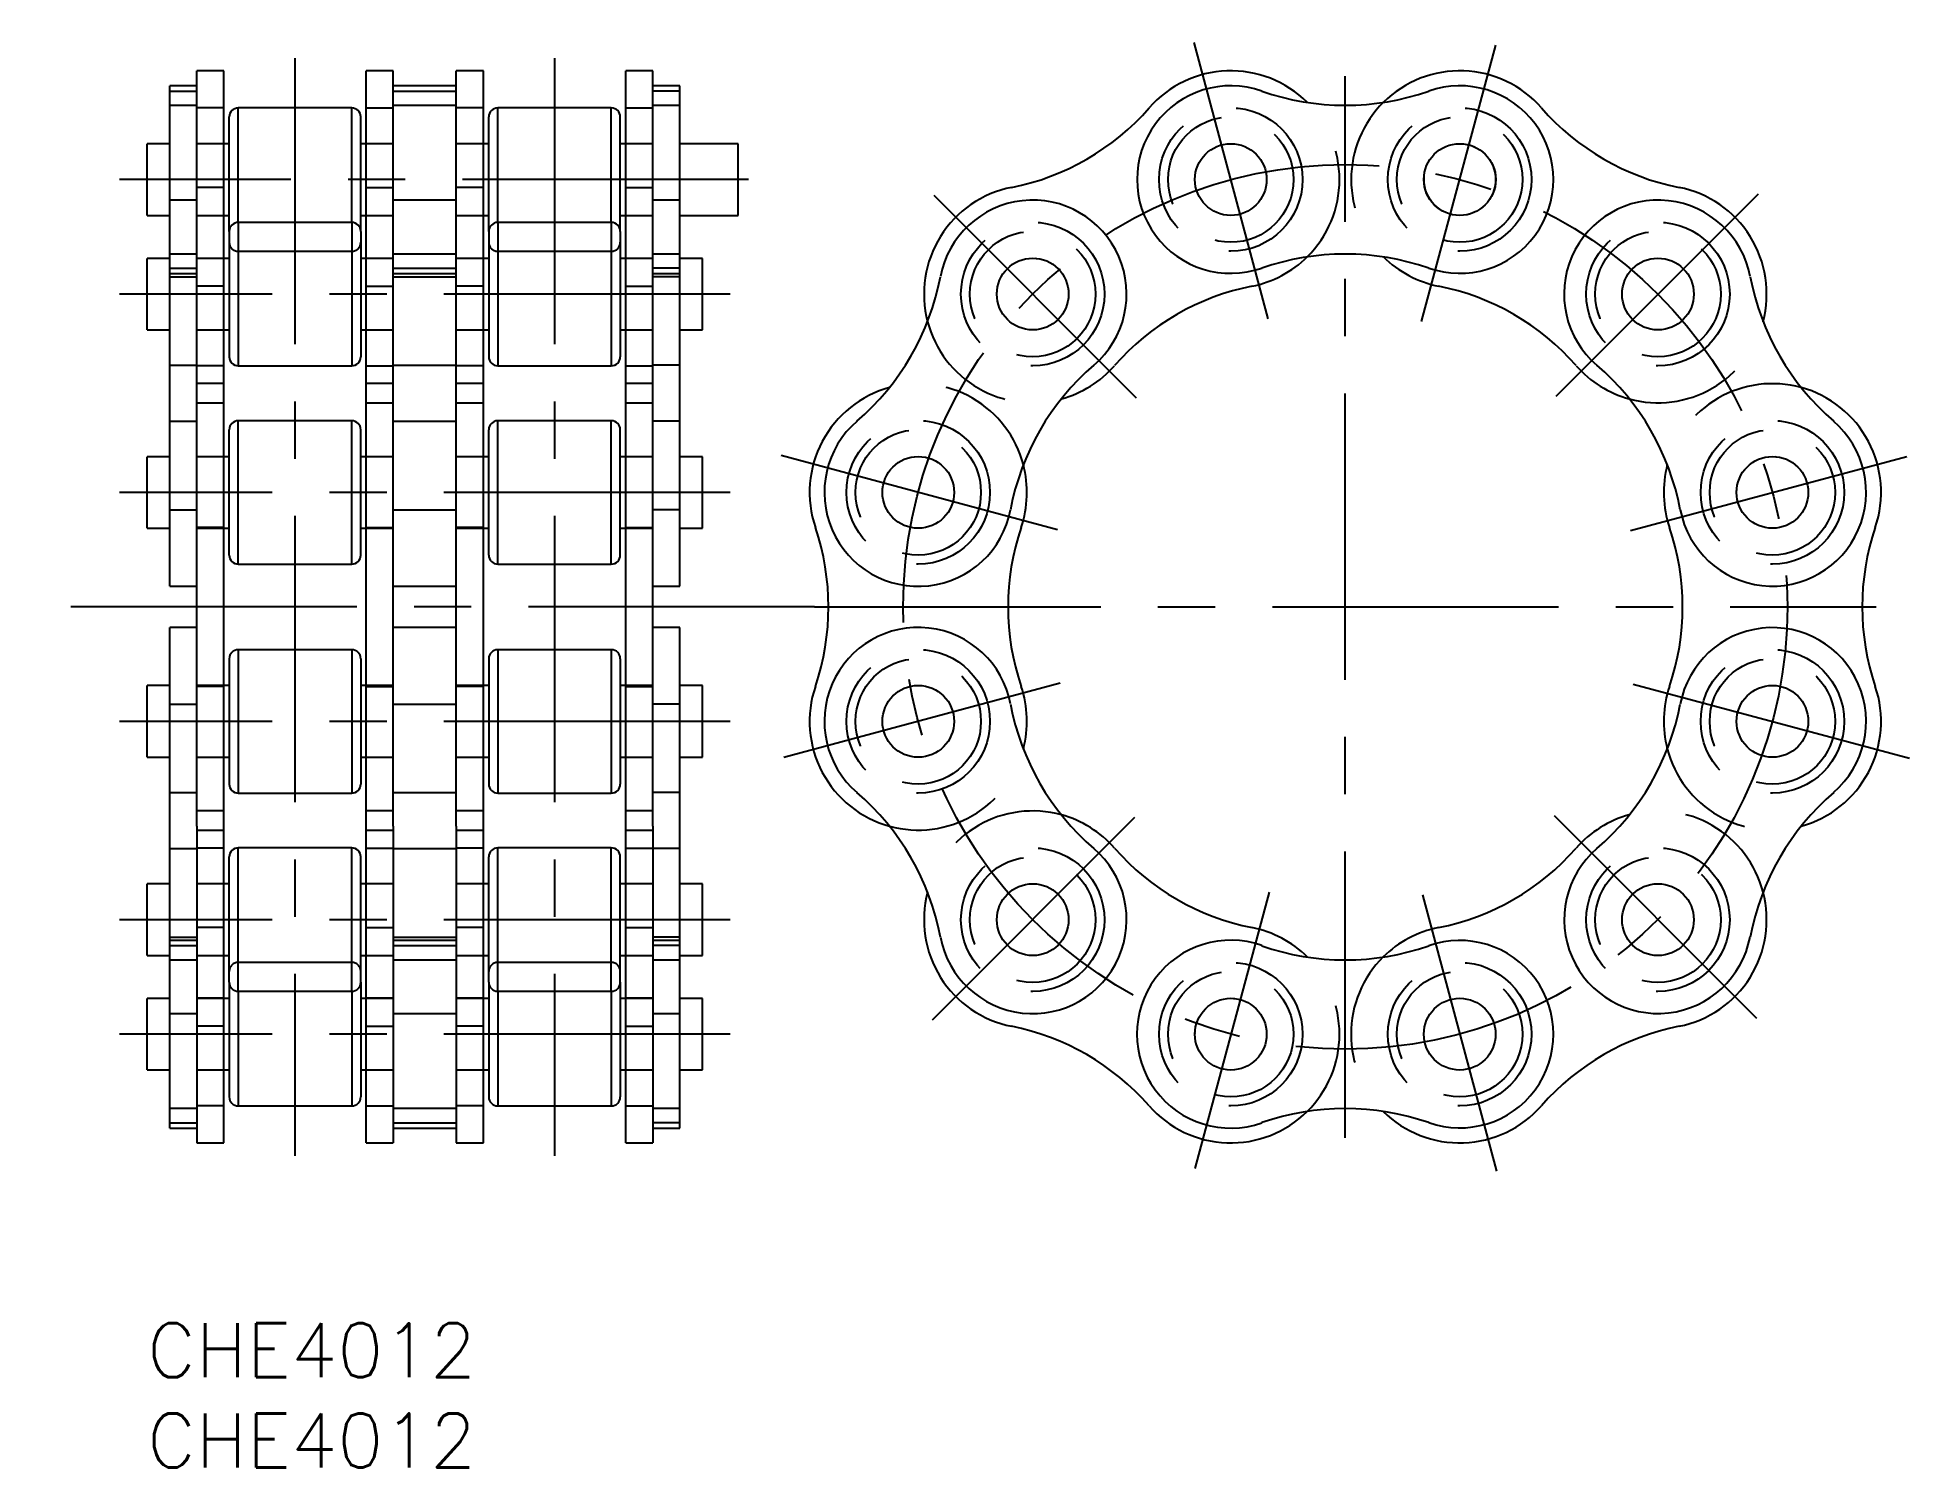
# Model space of a CAD drawing. Extents: x -6 to 98, y -8 to 71.
import ezdxf

# ---------------------------------------------------------------- set-up
doc = ezdxf.new("R2010")
doc.units = 0
doc.header["$LTSCALE"] = 0.5
doc.linetypes.add('CENTER', pattern=[50.8, 31.75, -6.35, 6.35, -6.35])
doc.linetypes.add('DASHED', pattern=[19.05, 12.7, -6.35])
for name, color, linetype in [('MSM_CENTER', 1, 'CENTER'), ('MSM_CONTINUOUS', 7, 'CONTINUOUS'), ('MSM_DASHED', 4, 'DASHED'), ('MSM_PART_NUMBER', 7, 'CONTINUOUS')]:
    doc.layers.add(name, color=color, linetype=linetype)
doc.styles.get("Standard").update_dxf_attribs({"font": 'txt.shx', "height": 3, "bigfont": 'bigfont.shx'})

msp = doc.modelspace()

# ---------------------------------------------------------------- linework, layer by layer
at = {"layer": 'MSM_CENTER'}
for p, q in [((62.2, 55.7), (58.05, 71.16)), ((70.71, 55.55), (74.94, 71.31)), ((8.2, 70.17), (8.2, 9.29)), ((22.6, 70.17), (22.6, 9.29)), ((66.47, 10.29), (66.47, 69.17)), ((33.37, 63.43), (-1.54, 63.43)), ((54.89, 51.31), (43.36, 62.85)), ((78.17, 51.42), (89.48, 62.73)), ((32.34, 57.08), (-1.54, 57.08)), ((50.5, 44.01), (35.05, 48.15)), ((82.3, 43.97), (98.05, 48.19)), ((32.34, 46.08), (-1.54, 46.08)), ((37.03, 39.73), (-6.08, 39.73)), ((37.03, 39.73), (95.92, 39.73)), ((50.65, 35.49), (34.9, 31.27)), ((82.45, 35.45), (97.9, 31.31)), ((32.34, 33.38), (-1.54, 33.38)), ((78.06, 28.15), (89.59, 16.61)), ((54.78, 28.04), (43.47, 16.72)), ((62.24, 23.91), (58.01, 8.15)), ((70.75, 23.76), (74.9, 8.3)), ((32.34, 22.38), (-1.54, 22.38)), ((32.34, 16.03), (-1.54, 16.03))]:
    msp.add_line(p, q, dxfattribs=at)
msp.add_circle((66.47, 39.73), 24.53, dxfattribs=at)
at = {"layer": 'MSM_CONTINUOUS'}
for p, q in [((4.25, 69.46), (2.75, 69.46)), ((2.75, 55.55), (2.75, 69.46)), ((4.25, 52.11), (4.25, 69.46)), ((13.65, 69.46), (12.15, 69.46)), ((12.15, 52.11), (12.15, 69.46)), ((13.65, 55.55), (13.65, 69.46)), ((18.65, 69.46), (17.15, 69.46)), ((17.15, 55.55), (17.15, 69.46)), ((18.65, 52.11), (18.65, 69.46)), ((28.05, 69.46), (26.55, 69.46)), ((26.55, 52.11), (26.55, 69.46)), ((28.05, 55.55), (28.05, 69.46)), ((2.75, 68.63), (1.25, 68.63)), ((1.25, 62.28), (1.25, 68.63)), ((17.15, 68.63), (13.65, 68.63)), ((29.55, 68.63), (28.05, 68.63)), ((29.55, 62.28), (29.55, 68.63)), ((4.25, 67.4), (2.75, 67.4)), ((4.55, 60.55), (4.55, 66.9)), ((5.05, 61.05), (5.05, 67.4)), ((11.35, 67.4), (5.05, 67.4)), ((11.35, 61.05), (11.35, 67.4)), ((11.85, 60.55), (11.85, 66.9)), ((12.15, 67.4), (13.65, 67.4)), ((18.65, 67.4), (17.15, 67.4)), ((18.95, 60.55), (18.95, 66.9)), ((19.45, 61.05), (19.45, 67.4)), ((25.75, 67.4), (19.45, 67.4)), ((25.75, 61.05), (25.75, 67.4)), ((26.25, 60.55), (26.25, 66.9)), ((26.55, 67.4), (28.05, 67.4)), ((0, 61.44), (0, 65.41)), ((1.25, 65.41), (0, 65.41)), ((4.55, 65.41), (4.25, 65.41)), ((12.15, 65.41), (11.85, 65.41)), ((18.95, 65.41), (18.65, 65.41)), ((26.55, 65.41), (26.25, 65.41)), ((32.78, 65.41), (29.55, 65.41)), ((32.78, 61.44), (32.78, 65.41)), ((4.25, 62.99), (2.75, 62.99)), ((12.15, 62.99), (13.65, 62.99)), ((18.65, 62.99), (17.15, 62.99)), ((26.55, 62.99), (28.05, 62.99)), ((0, 61.44), (1.25, 61.44)), ((2.75, 62.28), (1.25, 62.28)), ((1.25, 40.87), (1.25, 62.28)), ((4.25, 61.44), (4.55, 61.44)), ((11.85, 61.44), (12.15, 61.44)), ((17.15, 62.28), (13.65, 62.28)), ((18.65, 61.44), (18.95, 61.44)), ((26.25, 61.44), (26.55, 61.44)), ((29.55, 62.28), (28.05, 62.28)), ((29.55, 40.87), (29.55, 62.28)), ((29.55, 61.44), (32.78, 61.44)), ((4.55, 60.55), (4.55, 53.6)), ((11.35, 61.05), (5.05, 61.05)), ((5.05, 61.05), (5.05, 53.1)), ((11.35, 61.05), (11.35, 53.1)), ((11.85, 60.55), (11.85, 53.6)), ((18.95, 60.55), (18.95, 53.6)), ((25.75, 61.05), (19.45, 61.05)), ((19.45, 61.05), (19.45, 53.1)), ((25.75, 61.05), (25.75, 53.1)), ((26.25, 60.55), (26.25, 53.6)), ((0, 55.09), (0, 59.06)), ((1.25, 59.06), (0, 59.06)), ((4.55, 59.06), (4.25, 59.06)), ((12.15, 59.06), (11.85, 59.06)), ((18.95, 59.06), (18.65, 59.06)), ((26.55, 59.06), (26.25, 59.06)), ((30.8, 59.06), (29.55, 59.06)), ((30.8, 55.09), (30.8, 59.06)), ((1.25, 58.04), (2.75, 58.04)), ((13.65, 58.04), (17.15, 58.04)), ((29.55, 58.04), (28.05, 58.04)), ((2.75, 27.56), (2.75, 55.55)), ((13.65, 27.56), (13.65, 55.55)), ((17.15, 27.56), (17.15, 55.55)), ((28.05, 27.56), (28.05, 55.55)), ((0, 55.09), (1.25, 55.09)), ((4.25, 55.09), (4.55, 55.09)), ((11.85, 55.09), (12.15, 55.09)), ((18.65, 55.09), (18.95, 55.09)), ((26.25, 55.09), (26.55, 55.09)), ((29.55, 55.09), (30.8, 55.09)), ((4.25, 52.11), (2.75, 52.11)), ((4.25, 27.35), (4.25, 52.11)), ((5.05, 53.1), (11.35, 53.1)), ((13.65, 52.11), (12.15, 52.11)), ((12.15, 27.35), (12.15, 52.11)), ((18.65, 52.11), (17.15, 52.11)), ((18.65, 27.35), (18.65, 52.11)), ((19.45, 53.1), (25.75, 53.1)), ((28.05, 52.11), (26.55, 52.11)), ((26.55, 27.35), (26.55, 52.11)), ((1.25, 50.03), (2.75, 50.03)), ((11.35, 50.05), (5.05, 50.05)), ((5.05, 42.1), (5.05, 50.05)), ((11.35, 42.1), (11.35, 50.05)), ((13.65, 50.03), (17.15, 50.03)), ((19.45, 42.1), (19.45, 50.05)), ((25.75, 50.05), (19.45, 50.05)), ((25.75, 42.1), (25.75, 50.05)), ((29.55, 50.03), (28.05, 50.03)), ((4.55, 42.6), (4.55, 49.55)), ((11.85, 42.6), (11.85, 49.55)), ((18.95, 42.6), (18.95, 49.55)), ((26.25, 42.6), (26.25, 49.55)), ((0, 44.09), (0, 48.06)), ((1.25, 48.06), (0, 48.06)), ((4.55, 48.06), (4.25, 48.06)), ((12.15, 48.06), (11.85, 48.06)), ((18.95, 48.06), (18.65, 48.06)), ((26.55, 48.06), (26.25, 48.06)), ((30.8, 48.06), (29.55, 48.06)), ((30.8, 44.09), (30.8, 48.06)), ((0, 44.09), (1.25, 44.09)), ((4.25, 44.14), (2.75, 44.14)), ((4.25, 44.09), (4.55, 44.09)), ((11.85, 44.09), (12.15, 44.09)), ((12.15, 44.14), (13.65, 44.14)), ((18.65, 44.14), (17.15, 44.14)), ((18.65, 44.09), (18.95, 44.09)), ((26.25, 44.09), (26.55, 44.09)), ((26.55, 44.14), (28.05, 44.14)), ((29.55, 44.09), (30.8, 44.09)), ((5.05, 42.1), (11.35, 42.1)), ((19.45, 42.1), (25.75, 42.1)), ((1.25, 40.87), (2.75, 40.87)), ((13.65, 40.87), (17.15, 40.87)), ((28.05, 40.87), (29.55, 40.87)), ((1.25, 17.18), (1.25, 38.58)), ((2.75, 38.58), (1.25, 38.58)), ((17.15, 38.58), (13.65, 38.58)), ((29.55, 38.58), (28.05, 38.58)), ((29.55, 17.18), (29.55, 38.58)), ((4.55, 36.85), (4.55, 29.9)), ((11.35, 37.35), (5.05, 37.35)), ((5.05, 37.35), (5.05, 29.4)), ((11.35, 37.35), (11.35, 29.4)), ((11.85, 36.85), (11.85, 29.9)), ((18.95, 36.85), (18.95, 29.9)), ((19.45, 37.35), (19.45, 29.4)), ((25.75, 37.35), (19.45, 37.35)), ((25.75, 37.35), (25.75, 29.4)), ((26.25, 36.85), (26.25, 29.9)), ((1.25, 35.36), (0, 35.36)), ((0, 31.39), (0, 35.36)), ((4.25, 35.32), (2.75, 35.32)), ((4.55, 35.36), (4.25, 35.36)), ((12.15, 35.36), (11.85, 35.36)), ((12.15, 35.32), (13.65, 35.32)), ((18.65, 35.32), (17.15, 35.32)), ((18.95, 35.36), (18.65, 35.36)), ((26.55, 35.36), (26.25, 35.36)), ((26.55, 35.32), (28.05, 35.32)), ((30.8, 35.36), (29.55, 35.36)), ((30.8, 31.39), (30.8, 35.36)), ((0, 31.39), (1.25, 31.39)), ((4.25, 31.39), (4.55, 31.39)), ((11.85, 31.39), (12.15, 31.39)), ((18.65, 31.39), (18.95, 31.39)), ((26.25, 31.39), (26.55, 31.39)), ((29.55, 31.39), (30.8, 31.39)), ((1.25, 29.43), (2.75, 29.43)), ((5.05, 29.4), (11.35, 29.4)), ((13.65, 29.43), (17.15, 29.43)), ((19.45, 29.4), (25.75, 29.4)), ((29.55, 29.43), (28.05, 29.43)), ((2.75, 27.56), (2.75, 10)), ((2.75, 27.35), (4.25, 27.35)), ((4.25, 10), (4.25, 27.35)), ((12.15, 10), (12.15, 27.35)), ((12.15, 27.35), (13.65, 27.35)), ((13.65, 27.56), (13.65, 10)), ((17.15, 27.56), (17.15, 10)), ((17.15, 27.35), (18.65, 27.35)), ((18.65, 10), (18.65, 27.35)), ((26.55, 10), (26.55, 27.35)), ((26.55, 27.35), (28.05, 27.35)), ((28.05, 27.56), (28.05, 10)), ((11.35, 26.36), (5.05, 26.36)), ((5.05, 18.41), (5.05, 26.36)), ((11.35, 18.41), (11.35, 26.36)), ((25.75, 26.36), (19.45, 26.36)), ((19.45, 18.41), (19.45, 26.36)), ((25.75, 18.41), (25.75, 26.36)), ((4.55, 18.91), (4.55, 25.86)), ((11.85, 18.91), (11.85, 25.86)), ((18.95, 18.91), (18.95, 25.86)), ((26.25, 18.91), (26.25, 25.86)), ((1.25, 24.37), (0, 24.37)), ((0, 20.4), (0, 24.37)), ((4.55, 24.37), (4.25, 24.37)), ((12.15, 24.37), (11.85, 24.37)), ((18.95, 24.37), (18.65, 24.37)), ((26.55, 24.37), (26.25, 24.37)), ((30.8, 24.37), (29.55, 24.37)), ((30.8, 20.4), (30.8, 24.37)), ((1.25, 21.41), (2.75, 21.41)), ((13.65, 21.41), (17.15, 21.41)), ((29.55, 21.41), (28.05, 21.41)), ((0, 20.4), (1.25, 20.4)), ((4.25, 20.4), (4.55, 20.4)), ((11.85, 20.4), (12.15, 20.4)), ((18.65, 20.4), (18.95, 20.4)), ((26.25, 20.4), (26.55, 20.4)), ((29.55, 20.4), (30.8, 20.4)), ((4.55, 18.91), (4.55, 12.55)), ((11.85, 18.91), (11.85, 12.55)), ((18.95, 18.91), (18.95, 12.55)), ((26.25, 18.91), (26.25, 12.55)), ((1.25, 18.01), (0, 18.01)), ((0, 14.05), (0, 18.01)), ((4.55, 18.01), (4.25, 18.01)), ((5.05, 18.41), (5.05, 12.05)), ((5.05, 18.41), (11.35, 18.41)), ((11.35, 18.41), (11.35, 12.05)), ((12.15, 18.01), (11.85, 18.01)), ((18.95, 18.01), (18.65, 18.01)), ((19.45, 18.41), (19.45, 12.05)), ((19.45, 18.41), (25.75, 18.41)), ((25.75, 18.41), (25.75, 12.05)), ((26.55, 18.01), (26.25, 18.01)), ((30.8, 18.01), (29.55, 18.01)), ((30.8, 14.05), (30.8, 18.01)), ((1.25, 10.82), (1.25, 17.18)), ((1.25, 17.18), (2.75, 17.18)), ((13.65, 17.18), (17.15, 17.18)), ((28.05, 17.18), (29.55, 17.18)), ((29.55, 10.82), (29.55, 17.18)), ((4.25, 16.47), (2.75, 16.47)), ((12.15, 16.47), (13.65, 16.47)), ((18.65, 16.47), (17.15, 16.47)), ((26.55, 16.47), (28.05, 16.47)), ((0, 14.05), (1.25, 14.05)), ((4.25, 14.05), (4.55, 14.05)), ((11.85, 14.05), (12.15, 14.05)), ((18.65, 14.05), (18.95, 14.05)), ((26.25, 14.05), (26.55, 14.05)), ((29.55, 14.05), (30.8, 14.05)), ((4.25, 12.06), (2.75, 12.06)), ((5.05, 12.05), (11.35, 12.05)), ((12.15, 12.06), (13.65, 12.06)), ((18.65, 12.06), (17.15, 12.06)), ((19.45, 12.05), (25.75, 12.05)), ((26.55, 12.06), (28.05, 12.06)), ((1.25, 10.82), (2.75, 10.82)), ((13.65, 10.82), (17.15, 10.82)), ((28.05, 10.82), (29.55, 10.82)), ((2.75, 10), (4.25, 10)), ((2.75, 10), (4.25, 10)), ((12.15, 10), (13.65, 10)), ((12.15, 10), (13.65, 10)), ((17.15, 10), (18.65, 10)), ((17.15, 10), (18.65, 10)), ((26.55, 10), (28.05, 10)), ((26.55, 10), (28.05, 10))]:
    msp.add_line(p, q, dxfattribs=at)
for centre in [(60.12, 63.43), (72.82, 63.43), (49.13, 57.08), (83.82, 57.08), (42.78, 46.08), (90.17, 46.08), (42.78, 33.38), (90.17, 33.38), (49.13, 22.38), (83.82, 22.38), (60.12, 16.03), (72.82, 16.03)]:
    msp.add_circle(centre, 1.99, dxfattribs=at)
for centre, radius, start, end in [((60.12, 63.43), 6.03, 45.2745, 138.7745), ((72.83, 63.43), 6.03, 41.2255, 134.7207), ((60.12, 63.43), 5.2, 70.6922, 289.3078), ((66.47, 81.55), 14, 250.6922, 289.3078), ((72.82, 63.43), 5.2, 250.6922, 109.3078), ((5.05, 66.9), 0.5, 90, 180), ((11.35, 66.9), 0.5, 0, 90), ((19.45, 66.9), 0.5, 90, 180), ((25.75, 66.9), 0.5, 0, 90), ((45.29, 76.43), 13.7, 281.2255, 318.7745), ((87.66, 76.43), 13.7, 221.2255, 258.7745), ((49.13, 57.08), 6.03, 101.2255, 194.7207), ((83.82, 57.08), 6.03, 345.2745, 78.7745), ((49.13, 57.08), 5.21, 310.6922, 169.3078), ((83.82, 57.08), 5.21, 10.6922, 229.3078), ((5.05, 60.55), 0.5, 90, 180), ((11.35, 60.55), 0.5, 0, 90), ((19.45, 60.55), 0.5, 90, 180), ((25.75, 60.55), 0.5, 0, 90), ((60.12, 63.43), 6.03, 281.2255, 314.7255), ((66.47, 45.3), 14, 70.6922, 109.3078), ((72.83, 63.43), 6.03, 225.2717, 258.7745), ((30.25, 60.64), 14, 310.6922, 349.3078), ((63.97, 44.08), 13.7, 101.2255, 138.7745), ((68.98, 44.08), 13.7, 41.2255, 78.7745), ((102.7, 60.64), 14, 190.6922, 229.3078), ((5.05, 53.6), 0.5, 180, 270), ((11.35, 53.6), 0.5, 270, 0), ((19.45, 53.6), 0.5, 180, 270), ((25.75, 53.6), 0.5, 270, 0), ((61.65, 42.52), 14, 130.6922, 169.3078), ((71.3, 42.52), 14, 10.6922, 49.3078), ((49.13, 57.08), 6.03, 285.2717, 318.7745), ((83.82, 57.08), 6.03, 221.2255, 254.7255), ((42.78, 46.08), 6.03, 105.2745, 198.7745), ((90.17, 46.08), 6.03, 341.2255, 74.7207), ((5.05, 49.55), 0.5, 90, 180), ((11.35, 49.55), 0.5, 0, 90), ((19.45, 49.55), 0.5, 90, 180), ((25.75, 49.55), 0.5, 0, 90), ((42.78, 46.08), 5.21, 130.6922, 349.3078), ((90.17, 46.08), 5.2, 190.6922, 49.3078), ((42.78, 46.08), 6.03, 341.2255, 14.7255), ((90.17, 46.08), 6.03, 165.2717, 198.7745), ((24.1, 39.73), 13.7, 341.2255, 18.7745), ((61.46, 39.73), 13.7, 161.2255, 198.7745), ((71.49, 39.73), 13.7, 341.2255, 18.7745), ((108.85, 39.73), 13.7, 161.2255, 198.7745), ((5.05, 42.6), 0.5, 180, 270), ((11.35, 42.6), 0.5, 270, 0), ((19.45, 42.6), 0.5, 180, 270), ((25.75, 42.6), 0.5, 270, 0), ((42.78, 33.38), 5.21, 10.6922, 229.3078), ((90.17, 33.38), 5.2, 310.6922, 169.3078), ((5.05, 36.85), 0.5, 90, 180), ((11.35, 36.85), 0.5, 0, 90), ((19.45, 36.85), 0.5, 90, 180), ((25.75, 36.85), 0.5, 0, 90), ((42.78, 33.38), 6.03, 161.2255, 254.7207), ((42.78, 33.38), 6.03, 345.2717, 18.7745), ((90.17, 33.38), 6.03, 161.2255, 194.7255), ((90.17, 33.38), 6.03, 285.2745, 18.7745), ((61.65, 36.94), 14, 190.6922, 229.3078), ((71.3, 36.94), 14, 310.6922, 349.3078), ((5.05, 29.9), 0.5, 180, 270), ((11.35, 29.9), 0.5, 270, 0), ((19.45, 29.9), 0.5, 180, 270), ((25.75, 29.9), 0.5, 270, 0), ((30.25, 18.82), 14, 10.6922, 49.3078), ((102.7, 18.82), 14, 130.6922, 169.3078), ((49.13, 22.38), 6.03, 41.2255, 74.7255), ((83.82, 22.38), 6.03, 105.2717, 138.7745), ((5.05, 25.86), 0.5, 90, 180), ((11.35, 25.86), 0.5, 0, 90), ((19.45, 25.86), 0.5, 90, 180), ((25.75, 25.86), 0.5, 0, 90), ((49.13, 22.38), 5.21, 190.6922, 49.3078), ((63.97, 35.38), 13.7, 221.2255, 258.7745), ((68.98, 35.38), 13.7, 281.2255, 318.7745), ((83.82, 22.38), 5.2, 130.6922, 349.3078), ((49.13, 22.38), 6.03, 165.2745, 258.7745), ((83.82, 22.38), 6.03, 281.2255, 14.7207), ((60.12, 16.03), 6.03, 45.2717, 78.7745), ((72.82, 16.03), 6.03, 101.2255, 134.7255), ((60.12, 16.03), 5.21, 70.6922, 289.3078), ((66.47, 34.15), 14, 250.6922, 289.3078), ((72.82, 16.03), 5.2, 250.6922, 109.3078), ((5.05, 18.91), 0.5, 180, 270), ((11.35, 18.91), 0.5, 270, 0), ((19.45, 18.91), 0.5, 180, 270), ((25.75, 18.91), 0.5, 270, 0), ((45.28, 3.03), 13.7, 41.2255, 78.7745), ((87.66, 3.03), 13.7, 101.2255, 138.7745), ((5.05, 12.55), 0.5, 180, 270), ((11.35, 12.55), 0.5, 270, 0), ((19.45, 12.55), 0.5, 180, 270), ((25.75, 12.55), 0.5, 270, 0), ((60.12, 16.03), 6.03, 221.2255, 314.7207), ((66.47, -2.09), 14, 70.6922, 109.3078), ((72.82, 16.03), 6.03, 225.2745, 318.7745)]:
    msp.add_arc(centre, radius, start, end, dxfattribs=at)
at = {"layer": 'MSM_DASHED'}
for p, q in [((4.25, 69.46), (2.75, 69.46)), ((13.65, 69.46), (12.15, 69.46)), ((18.65, 69.46), (17.15, 69.46)), ((28.05, 69.46), (26.55, 69.46)), ((1.25, 68.34), (2.75, 68.34)), ((13.65, 68.34), (17.15, 68.34)), ((29.55, 68.34), (28.05, 68.34)), ((1.25, 67.55), (2.75, 67.55)), ((4.25, 67.4), (2.75, 67.4)), ((12.15, 67.4), (13.65, 67.4)), ((13.65, 67.55), (17.15, 67.55)), ((18.65, 67.4), (17.15, 67.4)), ((26.55, 67.4), (28.05, 67.4)), ((28.05, 67.55), (29.55, 67.55)), ((4.25, 65.41), (2.75, 65.41)), ((4.25, 65.41), (2.75, 65.41)), ((13.65, 65.41), (12.15, 65.41)), ((13.65, 65.41), (12.15, 65.41)), ((18.65, 65.41), (17.15, 65.41)), ((18.65, 65.41), (17.15, 65.41)), ((28.05, 65.41), (26.55, 65.41)), ((28.05, 65.41), (26.55, 65.41)), ((4.25, 62.99), (2.75, 62.99)), ((12.15, 62.99), (13.65, 62.99)), ((18.65, 62.99), (17.15, 62.99)), ((26.55, 62.99), (28.05, 62.99)), ((2.75, 61.44), (4.25, 61.44)), ((2.75, 61.44), (4.25, 61.44)), ((12.15, 61.44), (13.65, 61.44)), ((12.15, 61.44), (13.65, 61.44)), ((17.15, 61.44), (18.65, 61.44)), ((17.15, 61.44), (18.65, 61.44)), ((26.55, 61.44), (28.05, 61.44)), ((26.55, 61.44), (28.05, 61.44)), ((5.05, 59.45), (11.35, 59.45)), ((19.45, 59.45), (25.75, 59.45)), ((2.75, 59.3), (1.25, 59.3)), ((1.25, 58.52), (2.75, 58.52)), ((4.25, 59.06), (2.75, 59.06)), ((4.25, 59.06), (2.75, 59.06)), ((13.65, 59.06), (12.15, 59.06)), ((13.65, 59.06), (12.15, 59.06)), ((17.15, 59.3), (13.65, 59.3)), ((13.65, 58.52), (17.15, 58.52)), ((18.65, 59.06), (17.15, 59.06)), ((18.65, 59.06), (17.15, 59.06)), ((28.05, 59.06), (26.55, 59.06)), ((28.05, 59.06), (26.55, 59.06)), ((29.55, 59.3), (28.05, 59.3)), ((29.55, 58.52), (28.05, 58.52)), ((1.25, 58.22), (2.75, 58.22)), ((4.25, 57.51), (2.75, 57.51)), ((4.25, 57.51), (2.75, 57.51)), ((12.15, 57.51), (13.65, 57.51)), ((12.15, 57.51), (13.65, 57.51)), ((13.65, 58.22), (17.15, 58.22)), ((18.65, 57.51), (17.15, 57.51)), ((18.65, 57.51), (17.15, 57.51)), ((26.55, 57.51), (28.05, 57.51)), ((26.55, 57.51), (28.05, 57.51)), ((28.05, 58.22), (29.55, 58.22)), ((2.75, 55.09), (4.25, 55.09)), ((2.75, 55.09), (4.25, 55.09)), ((12.15, 55.09), (13.65, 55.09)), ((12.15, 55.09), (13.65, 55.09)), ((17.15, 55.09), (18.65, 55.09)), ((17.15, 55.09), (18.65, 55.09)), ((26.55, 55.09), (28.05, 55.09)), ((26.55, 55.09), (28.05, 55.09)), ((1.25, 53.13), (2.75, 53.13)), ((13.65, 53.13), (17.15, 53.13)), ((29.55, 53.13), (28.05, 53.13)), ((4.25, 53.1), (2.75, 53.1)), ((4.25, 53.1), (2.75, 53.1)), ((4.25, 52.11), (2.75, 52.11)), ((12.15, 53.1), (13.65, 53.1)), ((12.15, 53.1), (13.65, 53.1)), ((13.65, 52.11), (12.15, 52.11)), ((18.65, 53.1), (17.15, 53.1)), ((18.65, 53.1), (17.15, 53.1)), ((18.65, 52.11), (17.15, 52.11)), ((26.55, 53.1), (28.05, 53.1)), ((26.55, 53.1), (28.05, 53.1)), ((28.05, 52.11), (26.55, 52.11)), ((2.75, 51.05), (4.25, 51.05)), ((2.75, 51.05), (4.25, 51.05)), ((12.15, 51.05), (13.65, 51.05)), ((12.15, 51.05), (13.65, 51.05)), ((17.15, 51.05), (18.65, 51.05)), ((17.15, 51.05), (18.65, 51.05)), ((26.55, 51.05), (28.05, 51.05)), ((26.55, 51.05), (28.05, 51.05)), ((4.25, 48.06), (2.75, 48.06)), ((4.25, 48.06), (2.75, 48.06)), ((13.65, 48.06), (12.15, 48.06)), ((13.65, 48.06), (12.15, 48.06)), ((18.65, 48.06), (17.15, 48.06)), ((18.65, 48.06), (17.15, 48.06)), ((28.05, 48.06), (26.55, 48.06)), ((28.05, 48.06), (26.55, 48.06)), ((1.25, 45.11), (2.75, 45.11)), ((13.65, 45.11), (17.15, 45.11)), ((29.55, 45.11), (28.05, 45.11)), ((4.25, 44.14), (2.75, 44.14)), ((2.75, 44.09), (4.25, 44.09)), ((2.75, 44.09), (4.25, 44.09)), ((12.15, 44.14), (13.65, 44.14)), ((12.15, 44.09), (13.65, 44.09)), ((12.15, 44.09), (13.65, 44.09)), ((18.65, 44.14), (17.15, 44.14)), ((17.15, 44.09), (18.65, 44.09)), ((17.15, 44.09), (18.65, 44.09)), ((26.55, 44.14), (28.05, 44.14)), ((26.55, 44.09), (28.05, 44.09)), ((26.55, 44.09), (28.05, 44.09)), ((4.25, 35.36), (2.75, 35.36)), ((4.25, 35.36), (2.75, 35.36)), ((4.25, 35.32), (2.75, 35.32)), ((13.65, 35.36), (12.15, 35.36)), ((13.65, 35.36), (12.15, 35.36)), ((12.15, 35.32), (13.65, 35.32)), ((18.65, 35.36), (17.15, 35.36)), ((18.65, 35.36), (17.15, 35.36)), ((18.65, 35.32), (17.15, 35.32)), ((28.05, 35.36), (26.55, 35.36)), ((28.05, 35.36), (26.55, 35.36)), ((26.55, 35.32), (28.05, 35.32)), ((1.25, 34.34), (2.75, 34.34)), ((13.65, 34.34), (17.15, 34.34)), ((29.55, 34.34), (28.05, 34.34)), ((2.75, 31.39), (4.25, 31.39)), ((2.75, 31.39), (4.25, 31.39)), ((12.15, 31.39), (13.65, 31.39)), ((12.15, 31.39), (13.65, 31.39)), ((17.15, 31.39), (18.65, 31.39)), ((17.15, 31.39), (18.65, 31.39)), ((26.55, 31.39), (28.05, 31.39)), ((26.55, 31.39), (28.05, 31.39)), ((4.25, 28.41), (2.75, 28.41)), ((4.25, 28.41), (2.75, 28.41)), ((13.65, 28.41), (12.15, 28.41)), ((13.65, 28.41), (12.15, 28.41)), ((18.65, 28.41), (17.15, 28.41)), ((18.65, 28.41), (17.15, 28.41)), ((28.05, 28.41), (26.55, 28.41)), ((28.05, 28.41), (26.55, 28.41)), ((2.75, 27.35), (4.25, 27.35)), ((12.15, 27.35), (13.65, 27.35)), ((17.15, 27.35), (18.65, 27.35)), ((26.55, 27.35), (28.05, 27.35)), ((1.25, 26.33), (2.75, 26.33)), ((4.25, 26.35), (2.75, 26.35)), ((4.25, 26.35), (2.75, 26.35)), ((12.15, 26.35), (13.65, 26.35)), ((12.15, 26.35), (13.65, 26.35)), ((13.65, 26.33), (17.15, 26.33)), ((18.65, 26.35), (17.15, 26.35)), ((18.65, 26.35), (17.15, 26.35)), ((26.55, 26.35), (28.05, 26.35)), ((26.55, 26.35), (28.05, 26.35)), ((29.55, 26.33), (28.05, 26.33)), ((4.25, 24.37), (2.75, 24.37)), ((4.25, 24.37), (2.75, 24.37)), ((13.65, 24.37), (12.15, 24.37)), ((13.65, 24.37), (12.15, 24.37)), ((18.65, 24.37), (17.15, 24.37)), ((18.65, 24.37), (17.15, 24.37)), ((28.05, 24.37), (26.55, 24.37)), ((28.05, 24.37), (26.55, 24.37)), ((4.25, 21.94), (2.75, 21.94)), ((4.25, 21.94), (2.75, 21.94)), ((12.15, 21.94), (13.65, 21.94)), ((12.15, 21.94), (13.65, 21.94)), ((18.65, 21.94), (17.15, 21.94)), ((18.65, 21.94), (17.15, 21.94)), ((26.55, 21.94), (28.05, 21.94)), ((26.55, 21.94), (28.05, 21.94)), ((2.75, 21.23), (1.25, 21.23)), ((1.25, 20.94), (2.75, 20.94)), ((17.15, 21.23), (13.65, 21.23)), ((13.65, 20.94), (17.15, 20.94)), ((29.55, 21.23), (28.05, 21.23)), ((29.55, 20.94), (28.05, 20.94)), ((1.25, 20.15), (2.75, 20.15)), ((2.75, 20.4), (4.25, 20.4)), ((2.75, 20.4), (4.25, 20.4)), ((11.35, 20), (5.05, 20)), ((12.15, 20.4), (13.65, 20.4)), ((12.15, 20.4), (13.65, 20.4)), ((13.65, 20.15), (17.15, 20.15)), ((17.15, 20.4), (18.65, 20.4)), ((17.15, 20.4), (18.65, 20.4)), ((25.75, 20), (19.45, 20)), ((26.55, 20.4), (28.05, 20.4)), ((26.55, 20.4), (28.05, 20.4)), ((28.05, 20.15), (29.55, 20.15)), ((4.25, 18.02), (2.75, 18.02)), ((4.25, 18.01), (2.75, 18.01)), ((13.65, 18.02), (12.15, 18.02)), ((13.65, 18.01), (12.15, 18.01)), ((18.65, 18.02), (17.15, 18.02)), ((18.65, 18.01), (17.15, 18.01)), ((28.05, 18.02), (26.55, 18.02)), ((28.05, 18.01), (26.55, 18.01)), ((4.25, 16.47), (2.75, 16.47)), ((12.15, 16.47), (13.65, 16.47)), ((18.65, 16.47), (17.15, 16.47)), ((26.55, 16.47), (28.05, 16.47)), ((2.75, 14.05), (4.25, 14.05)), ((2.75, 14.05), (4.25, 14.05)), ((12.15, 14.05), (13.65, 14.05)), ((12.15, 14.05), (13.65, 14.05)), ((17.15, 14.05), (18.65, 14.05)), ((17.15, 14.05), (18.65, 14.05)), ((26.55, 14.05), (28.05, 14.05)), ((26.55, 14.05), (28.05, 14.05)), ((2.75, 11.91), (1.25, 11.91)), ((4.25, 12.06), (2.75, 12.06)), ((12.15, 12.06), (13.65, 12.06)), ((17.15, 11.91), (13.65, 11.91)), ((18.65, 12.06), (17.15, 12.06)), ((26.55, 12.06), (28.05, 12.06)), ((29.55, 11.91), (28.05, 11.91)), ((1.25, 11.12), (2.75, 11.12)), ((13.65, 11.12), (17.15, 11.12)), ((29.55, 11.12), (28.05, 11.12))]:
    msp.add_line(p, q, dxfattribs=at)
for centre, radius in [((60.12, 63.43), 3.98), ((60.12, 63.43), 3.48), ((72.82, 63.43), 3.98), ((72.82, 63.43), 3.48), ((72.83, 63.43), 1.99), ((49.13, 57.08), 3.98), ((49.13, 57.08), 3.48), ((83.82, 57.08), 3.98), ((83.82, 57.08), 3.48), ((49.13, 57.08), 1.99), ((42.78, 46.08), 3.98), ((90.17, 46.08), 3.98), ((42.78, 46.08), 3.48), ((90.17, 46.08), 3.48), ((90.17, 46.08), 1.99), ((42.78, 33.38), 3.98), ((42.78, 33.38), 3.48), ((90.17, 33.38), 3.98), ((90.17, 33.38), 3.48), ((42.78, 33.38), 1.99), ((49.13, 22.38), 3.98), ((83.82, 22.38), 3.98), ((49.13, 22.38), 3.48), ((83.82, 22.38), 3.48), ((83.82, 22.38), 1.99), ((60.12, 16.03), 3.98), ((72.82, 16.03), 3.98), ((60.12, 16.03), 3.48), ((72.82, 16.03), 3.48), ((60.12, 16.03), 1.99)]:
    msp.add_circle(centre, radius, dxfattribs=at)
for centre, radius, start, end in [((60.12, 63.43), 6.03, 314.7255, 45.2745), ((72.83, 63.43), 6.03, 134.7207, 225.2717), ((5.05, 59.95), 0.5, 180, 270), ((11.35, 59.95), 0.5, 270, 0), ((19.45, 59.95), 0.5, 180, 270), ((25.75, 59.95), 0.5, 270, 0), ((49.13, 57.08), 6.03, 194.7207, 285.2717), ((83.82, 57.08), 6.03, 254.7255, 345.2745), ((42.78, 46.08), 6.03, 14.7255, 105.2745), ((90.17, 46.08), 6.03, 74.7207, 165.2717), ((42.78, 33.38), 6.03, 254.7207, 345.2717), ((90.17, 33.38), 6.03, 194.7255, 285.2745), ((49.13, 22.38), 6.03, 74.7255, 165.2745), ((83.82, 22.38), 6.03, 14.7207, 105.2717), ((5.05, 19.51), 0.5, 90, 180), ((11.35, 19.51), 0.5, 0, 90), ((19.45, 19.51), 0.5, 90, 180), ((25.75, 19.51), 0.5, 0, 90), ((60.12, 16.03), 6.03, 314.7207, 45.2717), ((72.82, 16.03), 6.03, 134.7255, 225.2745)]:
    msp.add_arc(centre, radius, start, end, dxfattribs=at)

# ---------------------------------------------------------------- texts
at = {"layer": 'MSM_PART_NUMBER'}
for p in [(0, -3), (0, -8)]:
    msp.add_text('CHE4012', height=3, dxfattribs=at).set_placement(p)

doc.saveas('drawing.dxf')
